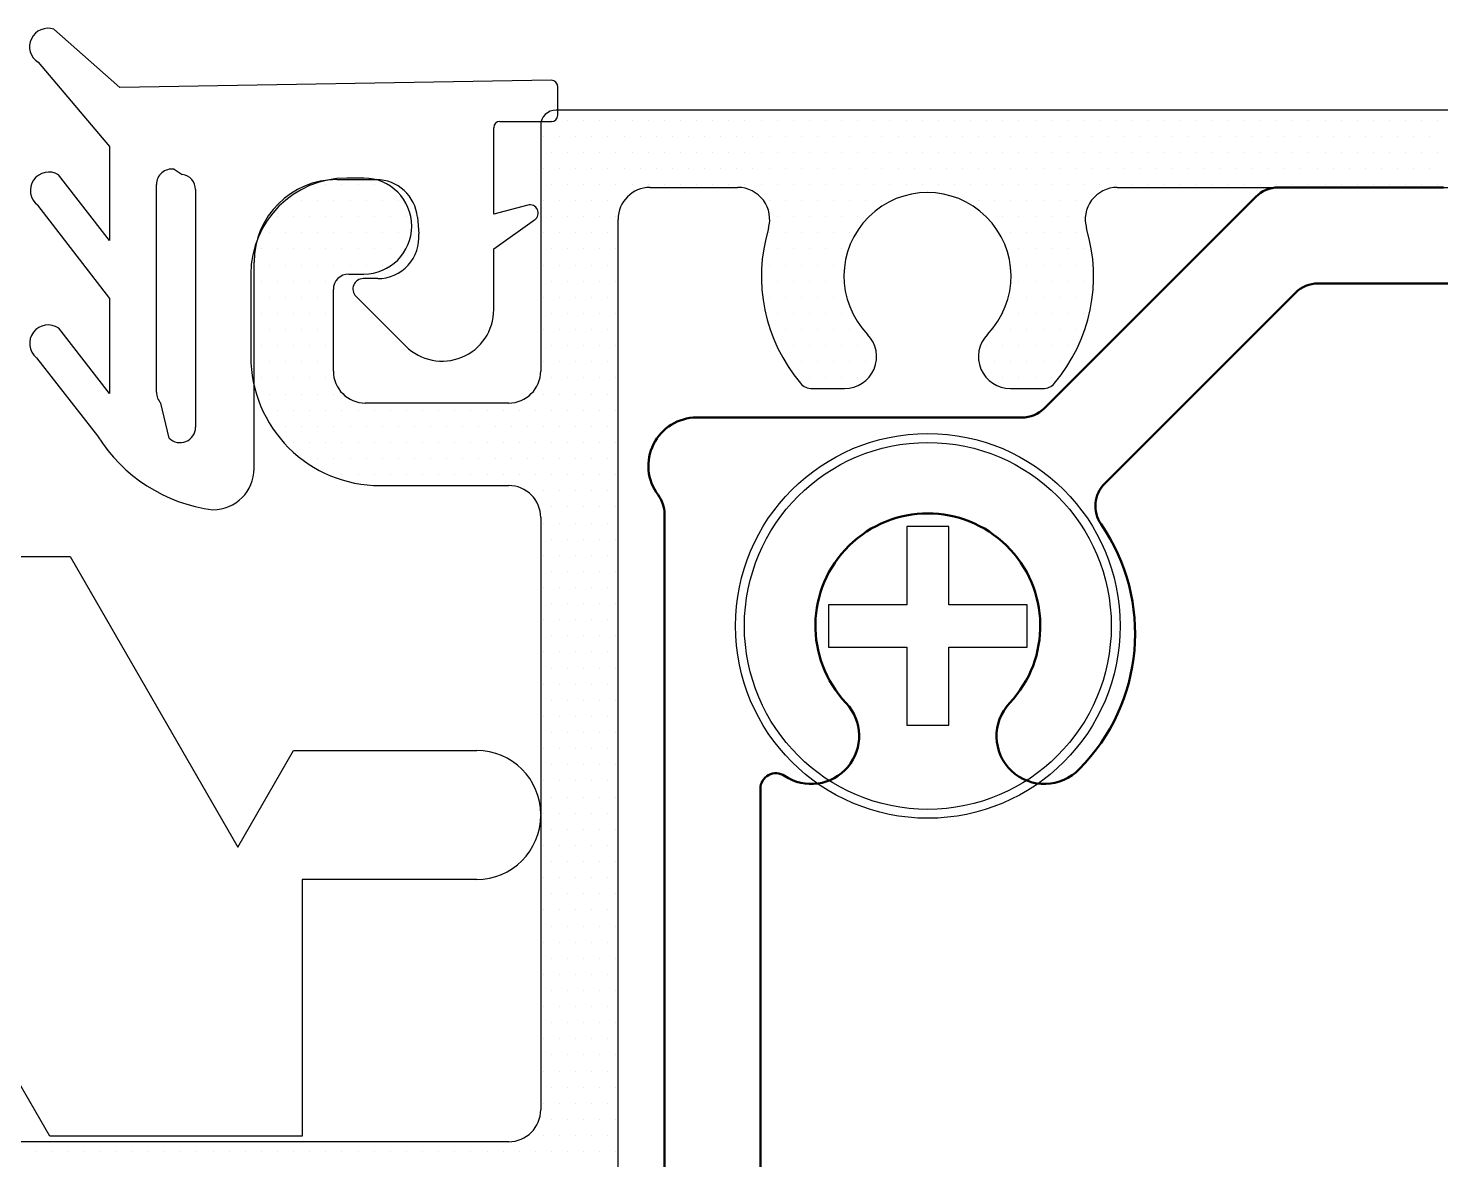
# Model space of a CAD drawing. Header units: inches. Extents: x 3.8 to 36.3, y 0.9 to 43.6.
# Drawn here: x 7.827 to 9.196, y 13.456 to 14.553 of the extents above; entities that cross this region are included whole.
import ezdxf

# ---------------------------------------------------------------- set-up
doc = ezdxf.new("R2010")
doc.units = ezdxf.units.IN
doc.header["$MEASUREMENT"] = 0
doc.layers.add('R-SWTS-DET1', color=1, linetype='Continuous')
doc.layers.add('R-SWTS-PAT1', color=5, linetype='Continuous')

msp = doc.modelspace()

# ---------------------------------------------------------------- linework, layer by layer
at = {"layer": 'R-SWTS-DET1'}
for p, q in [((7.91585, 14.49591), (7.85193, 14.55226)), ((7.83652, 14.52018), (7.90579, 14.43848)), ((8.33431, 14.50283), (7.91585, 14.49591)), ((7.91585, 14.49591), (7.91585, 14.49591)), ((8.34031, 14.46883), (8.34031, 14.49683)), ((8.28431, 14.46283), (8.33431, 14.46283)), ((8.27831, 14.37296), (8.27831, 14.45683)), ((7.90579, 14.43848), (7.90579, 14.34738)), ((7.90579, 14.34738), (7.85632, 14.41122)), ((8.12601, 14.40652), (8.16436, 14.40652)), ((7.83611, 14.38168), (7.90579, 14.29114)), ((8.31125, 14.38178), (8.27831, 14.37296)), ((8.20421, 14.37), (8.20561, 14.354)), ((8.27831, 14.33939), (8.31795, 14.36753)), ((8.27831, 14.28054), (8.27831, 14.33939)), ((8.04601, 14.12652), (8.04601, 14.32652)), ((8.16576, 14.31052), (8.15177, 14.31052)), ((7.90579, 14.29114), (7.90579, 14.19933)), ((8.1447, 14.29345), (8.19296, 14.24518)), ((7.90579, 14.19933), (7.85656, 14.26237)), ((7.83484, 14.23389), (7.8941, 14.15829)), ((8.67863, 14.07011), (8.67863, 14.00566)), ((8.71963, 14.07011), (8.67863, 14.07011)), ((8.71963, 14.00566), (8.71963, 14.07011)), ((7.24334, 14.04116), (7.86748, 14.04116)), ((7.86748, 14.04116), (8.03014, 13.75941)), ((8.67863, 14.00566), (8.67863, 13.99441)), ((8.71963, 13.99441), (8.71963, 14.00566)), ((8.60293, 13.99441), (8.60293, 13.95341)), ((8.66738, 13.99441), (8.60293, 13.99441)), ((8.67863, 13.99441), (8.66738, 13.99441)), ((8.73088, 13.99441), (8.71963, 13.99441)), ((8.79533, 13.99441), (8.73088, 13.99441)), ((8.79533, 13.95341), (8.79533, 13.99441)), ((8.60293, 13.95341), (8.66738, 13.95341)), ((8.66738, 13.95341), (8.67863, 13.95341)), ((8.67863, 13.95341), (8.67863, 13.94216)), ((8.67863, 13.94216), (8.67863, 13.87771)), ((8.71963, 13.94216), (8.71963, 13.95341)), ((8.71963, 13.95341), (8.73088, 13.95341)), ((8.71963, 13.87771), (8.71963, 13.94216)), ((8.73088, 13.95341), (8.79533, 13.95341)), ((8.67863, 13.87771), (8.71963, 13.87771)), ((8.03014, 13.75941), (8.08427, 13.85316)), ((8.08427, 13.85316), (8.26177, 13.85316)), ((8.32377, 13.79116), (8.32377, 13.79016)), ((8.26177, 13.72816), (8.09254, 13.72816)), ((8.09254, 13.72816), (8.09254, 13.47916)), ((7.84784, 13.47916), (7.77568, 13.60416)), ((8.09254, 13.47916), (7.84784, 13.47916))]:
    msp.add_line(p, q, dxfattribs=at)
at = {"layer": 'R-SWTS-DET1', "lineweight": 30}
for p, q in [((10.55127, 14.47395), (8.33877, 14.47395)), ((8.32377, 14.45895), (8.32377, 14.22095)), ((8.15227, 14.40795), (8.13577, 14.40795)), ((8.42979, 14.39891), (8.51483, 14.39891)), ((8.88274, 14.39891), (9.51483, 14.39891)), ((8.39879, 12.57995), (8.39879, 14.36791)), ((8.04276, 14.31495), (8.04276, 14.23495)), ((8.13776, 14.31495), (8.15227, 14.31495)), ((8.12276, 14.22095), (8.12276, 14.29995)), ((8.58707, 14.20391), (8.61841, 14.20391)), ((8.77916, 14.20391), (8.8105, 14.20391)), ((8.29277, 14.18995), (8.15376, 14.18995)), ((8.16776, 14.10995), (8.29277, 14.10995)), ((8.32377, 14.07895), (8.32377, 13.50492)), ((8.29277, 13.47392), (7.28358, 13.47392))]:
    msp.add_line(p, q, dxfattribs=at)
at = {"layer": 'R-SWTS-DET1', "lineweight": 25}
for p, q in [((7.96841, 14.41656), (7.97633, 14.4116)), ((7.95124, 14.20044), (7.95124, 14.40171)), ((7.98916, 14.39676), (7.98916, 14.16652)), ((7.96356, 14.15591), (7.95563, 14.18983))]:
    msp.add_line(p, q, dxfattribs=at)
at = {"layer": 'R-SWTS-DET1', "lineweight": 50}
for p, q in [((9.03892, 14.39891), (9.19913, 14.39891)), ((8.81215, 14.18499), (9.017, 14.38983)), ((9.05552, 14.29683), (8.87067, 14.11199)), ((9.32083, 14.30591), (9.07744, 14.30591)), ((8.47507, 14.17591), (8.79023, 14.17591)), ((8.44382, 12.97853), (8.44382, 14.08224)), ((8.53682, 13.81608), (8.53682, 12.93071))]:
    msp.add_line(p, q, dxfattribs=at)
at = {"layer": 'R-SWTS-DET1'}
for radius in [0.1865, 0.17782]:
    msp.add_circle((8.69913, 13.97391), radius, dxfattribs=at)
for centre, radius, start, end in [((7.84616, 14.53529), 0.01792, 71.20882, 237.457), ((8.33431, 14.49683), 0.006, 0, 90), ((8.28431, 14.45683), 0.006, 90, 180), ((8.33431, 14.46883), 0.006, 270, 360), ((7.847, 14.39592), 0.01792, 58.65669, 232.60228), ((8.12601, 14.32652), 0.08, 90, 180), ((8.16436, 14.36652), 0.04, 5, 90), ((8.31332, 14.37405), 0.008, 305.37388, 105), ((8.16576, 14.35052), 0.04, 270, 5), ((8.15177, 14.30052), 0.01, 90, 225), ((8.22831, 14.28054), 0.05, 225, 360), ((7.8463, 14.24767), 0.01792, 55.08802, 230.26285), ((8.02531, 14.23976), 0.15445, 211.83545, 262.82307), ((8.00601, 14.12652), 0.04, 270, 0), ((8.26177, 13.79116), 0.062, 0, 90), ((8.26177, 13.79016), 0.062, 270, 0)]:
    msp.add_arc(centre, radius, start, end, dxfattribs=at)
at = {"layer": 'R-SWTS-DET1', "lineweight": 30}
for centre, radius, start, end in [((8.33877, 14.45895), 0.015, 90, 180), ((8.13577, 14.31495), 0.093, 90, 179.99994), ((8.15227, 14.36145), 0.0465, 270, 90), ((8.42979, 14.36791), 0.031, 90, 180), ((8.51483, 14.36791), 0.031, 343.35396, 90), ((8.69879, 14.31291), 0.081, 315.85883, 224.14117), ((8.88274, 14.36791), 0.031, 90, 196.64604), ((8.69879, 14.31291), 0.161, 163.35396, 220.07843), ((8.69879, 14.31291), 0.161, 319.92157, 16.64604), ((8.13776, 14.29995), 0.015, 90.00194, 180), ((8.61841, 14.23491), 0.031, 270, 44.14117), ((8.77916, 14.23491), 0.031, 135.85883, 270), ((8.16776, 14.23495), 0.125, 180, 270.00001), ((8.15376, 14.22095), 0.031, 180, 270), ((8.29277, 14.22095), 0.031, 270, 0), ((8.58707, 14.21891), 0.015, 220.07843, 270), ((8.8105, 14.21891), 0.015, 270, 319.92157), ((8.29277, 14.07895), 0.031, 0, 90), ((8.29277, 13.50492), 0.031, 270, 0)]:
    msp.add_arc(centre, radius, start, end, dxfattribs=at)
at = {"layer": 'R-SWTS-DET1', "lineweight": 25}
for centre, start, end in [((7.96624, 14.40171), 81.68357, 180), ((7.97416, 14.39676), 360, 81.68357), ((7.96624, 14.20044), 180, 225), ((7.97416, 14.16652), 225, 360)]:
    msp.add_arc(centre, 0.015, start, end, dxfattribs=at)
at = {"layer": 'R-SWTS-DET1', "lineweight": 50}
for centre, radius, start, end in [((9.03892, 14.36791), 0.031, 90, 135), ((9.07744, 14.27491), 0.031, 90, 135), ((8.47507, 14.12903), 0.04688, 90, 216.93117), ((8.79023, 14.20691), 0.031, 270, 315), ((8.89259, 14.09007), 0.031, 135, 214.6029), ((8.41282, 14.08224), 0.031, 360, 36.93117), ((8.69913, 13.97391), 0.109, 316.649, 223.351), ((8.71356, 13.96655), 0.18651, 315.25034, 34.6029), ((8.58606, 13.86716), 0.0465, 236.17045, 43.351), ((8.81221, 13.86716), 0.0465, 136.649, 316.649), ((8.55182, 13.81608), 0.015, 56.17045, 180)]:
    msp.add_arc(centre, radius, start, end, dxfattribs=at)
at = {"layer": 'R-SWTS-PAT1'}
for p, q in [((8.33427, 14.46425), (8.33427, 14.46425)), ((8.3499, 14.46425), (8.3499, 14.46425)), ((8.36552, 14.46425), (8.36552, 14.46425)), ((8.38115, 14.46425), (8.38115, 14.46425)), ((8.39677, 14.46425), (8.39677, 14.46425)), ((8.4124, 14.46425), (8.4124, 14.46425)), ((8.42802, 14.46425), (8.42802, 14.46425)), ((8.44365, 14.46425), (8.44365, 14.46425)), ((8.45927, 14.46425), (8.45927, 14.46425)), ((8.4749, 14.46425), (8.4749, 14.46425)), ((8.49052, 14.46425), (8.49052, 14.46425)), ((8.50615, 14.46425), (8.50615, 14.46425)), ((8.52177, 14.46425), (8.52177, 14.46425)), ((8.5374, 14.46425), (8.5374, 14.46425)), ((8.55302, 14.46425), (8.55302, 14.46425)), ((8.56865, 14.46425), (8.56865, 14.46425)), ((8.58427, 14.46425), (8.58427, 14.46425)), ((8.5999, 14.46425), (8.5999, 14.46425)), ((8.61552, 14.46425), (8.61552, 14.46425)), ((8.63115, 14.46425), (8.63115, 14.46425)), ((8.64677, 14.46425), (8.64677, 14.46425)), ((8.6624, 14.46425), (8.6624, 14.46425)), ((8.67802, 14.46425), (8.67802, 14.46425)), ((8.69365, 14.46425), (8.69365, 14.46425)), ((8.70927, 14.46425), (8.70927, 14.46425)), ((8.7249, 14.46425), (8.7249, 14.46425)), ((8.74052, 14.46425), (8.74052, 14.46425)), ((8.75615, 14.46425), (8.75615, 14.46425)), ((8.77177, 14.46425), (8.77177, 14.46425)), ((8.7874, 14.46425), (8.7874, 14.46425)), ((8.80302, 14.46425), (8.80302, 14.46425)), ((8.81865, 14.46425), (8.81865, 14.46425)), ((8.83427, 14.46425), (8.83427, 14.46425)), ((8.8499, 14.46425), (8.8499, 14.46425)), ((8.86552, 14.46425), (8.86552, 14.46425)), ((8.88115, 14.46425), (8.88115, 14.46425)), ((8.89677, 14.46425), (8.89677, 14.46425)), ((8.9124, 14.46425), (8.9124, 14.46425)), ((8.92802, 14.46425), (8.92802, 14.46425)), ((8.94365, 14.46425), (8.94365, 14.46425)), ((8.95927, 14.46425), (8.95927, 14.46425)), ((8.9749, 14.46425), (8.9749, 14.46425)), ((8.99052, 14.46425), (8.99052, 14.46425)), ((9.00615, 14.46425), (9.00615, 14.46425)), ((9.02177, 14.46425), (9.02177, 14.46425)), ((9.0374, 14.46425), (9.0374, 14.46425)), ((9.05302, 14.46425), (9.05302, 14.46425)), ((9.06865, 14.46425), (9.06865, 14.46425)), ((9.08427, 14.46425), (9.08427, 14.46425)), ((9.0999, 14.46425), (9.0999, 14.46425)), ((9.11552, 14.46425), (9.11552, 14.46425)), ((9.13115, 14.46425), (9.13115, 14.46425)), ((9.14677, 14.46425), (9.14677, 14.46425)), ((9.1624, 14.46425), (9.1624, 14.46425)), ((9.17802, 14.46425), (9.17802, 14.46425)), ((9.19365, 14.46425), (9.19365, 14.46425)), ((8.32646, 14.44862), (8.32646, 14.44862)), ((8.34209, 14.44862), (8.34209, 14.44862)), ((8.35771, 14.44862), (8.35771, 14.44862)), ((8.37334, 14.44862), (8.37334, 14.44862)), ((8.38896, 14.44862), (8.38896, 14.44862)), ((8.40459, 14.44862), (8.40459, 14.44862)), ((8.42021, 14.44862), (8.42021, 14.44862)), ((8.43584, 14.44862), (8.43584, 14.44862)), ((8.45146, 14.44862), (8.45146, 14.44862)), ((8.46709, 14.44862), (8.46709, 14.44862)), ((8.48271, 14.44862), (8.48271, 14.44862)), ((8.49834, 14.44862), (8.49834, 14.44862)), ((8.51396, 14.44862), (8.51396, 14.44862)), ((8.52959, 14.44862), (8.52959, 14.44862)), ((8.54521, 14.44862), (8.54521, 14.44862)), ((8.56084, 14.44862), (8.56084, 14.44862)), ((8.57646, 14.44862), (8.57646, 14.44862)), ((8.59209, 14.44862), (8.59209, 14.44862)), ((8.60771, 14.44862), (8.60771, 14.44862)), ((8.62334, 14.44862), (8.62334, 14.44862)), ((8.63896, 14.44862), (8.63896, 14.44862)), ((8.65459, 14.44862), (8.65459, 14.44862)), ((8.67021, 14.44862), (8.67021, 14.44862)), ((8.68584, 14.44862), (8.68584, 14.44862)), ((8.70146, 14.44862), (8.70146, 14.44862)), ((8.71709, 14.44862), (8.71709, 14.44862)), ((8.73271, 14.44862), (8.73271, 14.44862)), ((8.74834, 14.44862), (8.74834, 14.44862)), ((8.76396, 14.44862), (8.76396, 14.44862)), ((8.77959, 14.44862), (8.77959, 14.44862)), ((8.79521, 14.44862), (8.79521, 14.44862)), ((8.81084, 14.44862), (8.81084, 14.44862)), ((8.82646, 14.44862), (8.82646, 14.44862)), ((8.84209, 14.44862), (8.84209, 14.44862)), ((8.85771, 14.44862), (8.85771, 14.44862)), ((8.87334, 14.44862), (8.87334, 14.44862)), ((8.88896, 14.44862), (8.88896, 14.44862)), ((8.90459, 14.44862), (8.90459, 14.44862)), ((8.92021, 14.44862), (8.92021, 14.44862)), ((8.93584, 14.44862), (8.93584, 14.44862)), ((8.95146, 14.44862), (8.95146, 14.44862)), ((8.96709, 14.44862), (8.96709, 14.44862)), ((8.98271, 14.44862), (8.98271, 14.44862)), ((8.99834, 14.44862), (8.99834, 14.44862)), ((9.01396, 14.44862), (9.01396, 14.44862)), ((9.02959, 14.44862), (9.02959, 14.44862)), ((9.04521, 14.44862), (9.04521, 14.44862)), ((9.06084, 14.44862), (9.06084, 14.44862)), ((9.07646, 14.44862), (9.07646, 14.44862)), ((9.09209, 14.44862), (9.09209, 14.44862)), ((9.10771, 14.44862), (9.10771, 14.44862)), ((9.12334, 14.44862), (9.12334, 14.44862)), ((9.13896, 14.44862), (9.13896, 14.44862)), ((9.15459, 14.44862), (9.15459, 14.44862)), ((9.17021, 14.44862), (9.17021, 14.44862)), ((9.18584, 14.44862), (9.18584, 14.44862)), ((8.33427, 14.433), (8.33427, 14.433)), ((8.3499, 14.433), (8.3499, 14.433)), ((8.36552, 14.433), (8.36552, 14.433)), ((8.38115, 14.433), (8.38115, 14.433)), ((8.39677, 14.433), (8.39677, 14.433)), ((8.4124, 14.433), (8.4124, 14.433)), ((8.42802, 14.433), (8.42802, 14.433)), ((8.44365, 14.433), (8.44365, 14.433)), ((8.45927, 14.433), (8.45927, 14.433)), ((8.4749, 14.433), (8.4749, 14.433)), ((8.49052, 14.433), (8.49052, 14.433)), ((8.50615, 14.433), (8.50615, 14.433)), ((8.52177, 14.433), (8.52177, 14.433)), ((8.5374, 14.433), (8.5374, 14.433)), ((8.55302, 14.433), (8.55302, 14.433)), ((8.56865, 14.433), (8.56865, 14.433)), ((8.58427, 14.433), (8.58427, 14.433)), ((8.5999, 14.433), (8.5999, 14.433)), ((8.61552, 14.433), (8.61552, 14.433)), ((8.63115, 14.433), (8.63115, 14.433)), ((8.64677, 14.433), (8.64677, 14.433)), ((8.6624, 14.433), (8.6624, 14.433)), ((8.67802, 14.433), (8.67802, 14.433)), ((8.69365, 14.433), (8.69365, 14.433)), ((8.70927, 14.433), (8.70927, 14.433)), ((8.7249, 14.433), (8.7249, 14.433)), ((8.74052, 14.433), (8.74052, 14.433)), ((8.75615, 14.433), (8.75615, 14.433)), ((8.77177, 14.433), (8.77177, 14.433)), ((8.7874, 14.433), (8.7874, 14.433)), ((8.80302, 14.433), (8.80302, 14.433)), ((8.81865, 14.433), (8.81865, 14.433)), ((8.83427, 14.433), (8.83427, 14.433)), ((8.8499, 14.433), (8.8499, 14.433)), ((8.86552, 14.433), (8.86552, 14.433)), ((8.88115, 14.433), (8.88115, 14.433)), ((8.89677, 14.433), (8.89677, 14.433)), ((8.9124, 14.433), (8.9124, 14.433)), ((8.92802, 14.433), (8.92802, 14.433)), ((8.94365, 14.433), (8.94365, 14.433)), ((8.95927, 14.433), (8.95927, 14.433)), ((8.9749, 14.433), (8.9749, 14.433)), ((8.99052, 14.433), (8.99052, 14.433)), ((9.00615, 14.433), (9.00615, 14.433)), ((9.02177, 14.433), (9.02177, 14.433)), ((9.0374, 14.433), (9.0374, 14.433)), ((9.05302, 14.433), (9.05302, 14.433)), ((9.06865, 14.433), (9.06865, 14.433)), ((9.08427, 14.433), (9.08427, 14.433)), ((9.0999, 14.433), (9.0999, 14.433)), ((9.11552, 14.433), (9.11552, 14.433)), ((9.13115, 14.433), (9.13115, 14.433)), ((9.14677, 14.433), (9.14677, 14.433)), ((9.1624, 14.433), (9.1624, 14.433)), ((9.17802, 14.433), (9.17802, 14.433)), ((9.19365, 14.433), (9.19365, 14.433)), ((8.32646, 14.41737), (8.32646, 14.41737)), ((8.34209, 14.41737), (8.34209, 14.41737)), ((8.35771, 14.41737), (8.35771, 14.41737)), ((8.37334, 14.41737), (8.37334, 14.41737)), ((8.38896, 14.41737), (8.38896, 14.41737)), ((8.40459, 14.41737), (8.40459, 14.41737)), ((8.42021, 14.41737), (8.42021, 14.41737)), ((8.43584, 14.41737), (8.43584, 14.41737)), ((8.45146, 14.41737), (8.45146, 14.41737)), ((8.46709, 14.41737), (8.46709, 14.41737)), ((8.48271, 14.41737), (8.48271, 14.41737)), ((8.49834, 14.41737), (8.49834, 14.41737)), ((8.51396, 14.41737), (8.51396, 14.41737)), ((8.52959, 14.41737), (8.52959, 14.41737)), ((8.54521, 14.41737), (8.54521, 14.41737)), ((8.56084, 14.41737), (8.56084, 14.41737)), ((8.57646, 14.41737), (8.57646, 14.41737)), ((8.59209, 14.41737), (8.59209, 14.41737)), ((8.60771, 14.41737), (8.60771, 14.41737)), ((8.62334, 14.41737), (8.62334, 14.41737)), ((8.63896, 14.41737), (8.63896, 14.41737)), ((8.65459, 14.41737), (8.65459, 14.41737)), ((8.67021, 14.41737), (8.67021, 14.41737)), ((8.68584, 14.41737), (8.68584, 14.41737)), ((8.70146, 14.41737), (8.70146, 14.41737)), ((8.71709, 14.41737), (8.71709, 14.41737)), ((8.73271, 14.41737), (8.73271, 14.41737)), ((8.74834, 14.41737), (8.74834, 14.41737)), ((8.76396, 14.41737), (8.76396, 14.41737)), ((8.77959, 14.41737), (8.77959, 14.41737)), ((8.79521, 14.41737), (8.79521, 14.41737)), ((8.81084, 14.41737), (8.81084, 14.41737)), ((8.82646, 14.41737), (8.82646, 14.41737)), ((8.84209, 14.41737), (8.84209, 14.41737)), ((8.85771, 14.41737), (8.85771, 14.41737)), ((8.87334, 14.41737), (8.87334, 14.41737)), ((8.88896, 14.41737), (8.88896, 14.41737)), ((8.90459, 14.41737), (8.90459, 14.41737)), ((8.92021, 14.41737), (8.92021, 14.41737)), ((8.93584, 14.41737), (8.93584, 14.41737)), ((8.95146, 14.41737), (8.95146, 14.41737)), ((8.96709, 14.41737), (8.96709, 14.41737)), ((8.98271, 14.41737), (8.98271, 14.41737)), ((8.99834, 14.41737), (8.99834, 14.41737)), ((9.01396, 14.41737), (9.01396, 14.41737)), ((9.02959, 14.41737), (9.02959, 14.41737)), ((9.04521, 14.41737), (9.04521, 14.41737)), ((9.06084, 14.41737), (9.06084, 14.41737)), ((9.07646, 14.41737), (9.07646, 14.41737)), ((9.09209, 14.41737), (9.09209, 14.41737)), ((9.10771, 14.41737), (9.10771, 14.41737)), ((9.12334, 14.41737), (9.12334, 14.41737)), ((9.13896, 14.41737), (9.13896, 14.41737)), ((9.15459, 14.41737), (9.15459, 14.41737)), ((9.17021, 14.41737), (9.17021, 14.41737)), ((9.18584, 14.41737), (9.18584, 14.41737)), ((8.11552, 14.40175), (8.11552, 14.40175)), ((8.13115, 14.40175), (8.13115, 14.40175)), ((8.14677, 14.40175), (8.14677, 14.40175)), ((8.1624, 14.40175), (8.1624, 14.40175)), ((8.33427, 14.40175), (8.33427, 14.40175)), ((8.3499, 14.40175), (8.3499, 14.40175)), ((8.36552, 14.40175), (8.36552, 14.40175)), ((8.38115, 14.40175), (8.38115, 14.40175)), ((8.39677, 14.40175), (8.39677, 14.40175)), ((8.4124, 14.40175), (8.4124, 14.40175)), ((8.42802, 14.40175), (8.42802, 14.40175)), ((8.44365, 14.40175), (8.44365, 14.40175)), ((8.45927, 14.40175), (8.45927, 14.40175)), ((8.4749, 14.40175), (8.4749, 14.40175)), ((8.49052, 14.40175), (8.49052, 14.40175)), ((8.50615, 14.40175), (8.50615, 14.40175)), ((8.52177, 14.40175), (8.52177, 14.40175)), ((8.5374, 14.40175), (8.5374, 14.40175)), ((8.55302, 14.40175), (8.55302, 14.40175)), ((8.56865, 14.40175), (8.56865, 14.40175)), ((8.58427, 14.40175), (8.58427, 14.40175)), ((8.5999, 14.40175), (8.5999, 14.40175)), ((8.61552, 14.40175), (8.61552, 14.40175)), ((8.63115, 14.40175), (8.63115, 14.40175)), ((8.64677, 14.40175), (8.64677, 14.40175)), ((8.6624, 14.40175), (8.6624, 14.40175)), ((8.67802, 14.40175), (8.67802, 14.40175)), ((8.69365, 14.40175), (8.69365, 14.40175)), ((8.70927, 14.40175), (8.70927, 14.40175)), ((8.7249, 14.40175), (8.7249, 14.40175)), ((8.74052, 14.40175), (8.74052, 14.40175)), ((8.75615, 14.40175), (8.75615, 14.40175)), ((8.77177, 14.40175), (8.77177, 14.40175)), ((8.7874, 14.40175), (8.7874, 14.40175)), ((8.80302, 14.40175), (8.80302, 14.40175)), ((8.81865, 14.40175), (8.81865, 14.40175)), ((8.83427, 14.40175), (8.83427, 14.40175)), ((8.8499, 14.40175), (8.8499, 14.40175)), ((8.86552, 14.40175), (8.86552, 14.40175)), ((8.88115, 14.40175), (8.88115, 14.40175)), ((8.89677, 14.40175), (8.89677, 14.40175)), ((8.9124, 14.40175), (8.9124, 14.40175)), ((8.92802, 14.40175), (8.92802, 14.40175)), ((8.94365, 14.40175), (8.94365, 14.40175)), ((8.95927, 14.40175), (8.95927, 14.40175)), ((8.9749, 14.40175), (8.9749, 14.40175)), ((8.99052, 14.40175), (8.99052, 14.40175)), ((9.00615, 14.40175), (9.00615, 14.40175)), ((9.02177, 14.40175), (9.02177, 14.40175)), ((9.0374, 14.40175), (9.0374, 14.40175)), ((9.05302, 14.40175), (9.05302, 14.40175)), ((9.06865, 14.40175), (9.06865, 14.40175)), ((9.08427, 14.40175), (9.08427, 14.40175)), ((9.0999, 14.40175), (9.0999, 14.40175)), ((9.11552, 14.40175), (9.11552, 14.40175)), ((9.13115, 14.40175), (9.13115, 14.40175)), ((9.14677, 14.40175), (9.14677, 14.40175)), ((9.1624, 14.40175), (9.1624, 14.40175)), ((9.17802, 14.40175), (9.17802, 14.40175)), ((9.19365, 14.40175), (9.19365, 14.40175)), ((8.07646, 14.38612), (8.07646, 14.38612)), ((8.09209, 14.38612), (8.09209, 14.38612)), ((8.10771, 14.38612), (8.10771, 14.38612)), ((8.12334, 14.38612), (8.12334, 14.38612)), ((8.13896, 14.38612), (8.13896, 14.38612)), ((8.15459, 14.38612), (8.15459, 14.38612)), ((8.17021, 14.38612), (8.17021, 14.38612)), ((8.18584, 14.38612), (8.18584, 14.38612)), ((8.32646, 14.38612), (8.32646, 14.38612)), ((8.34209, 14.38612), (8.34209, 14.38612)), ((8.35771, 14.38612), (8.35771, 14.38612)), ((8.37334, 14.38612), (8.37334, 14.38612)), ((8.38896, 14.38612), (8.38896, 14.38612)), ((8.40459, 14.38612), (8.40459, 14.38612)), ((8.54521, 14.38612), (8.54521, 14.38612)), ((8.56084, 14.38612), (8.56084, 14.38612)), ((8.57646, 14.38612), (8.57646, 14.38612)), ((8.59209, 14.38612), (8.59209, 14.38612)), ((8.60771, 14.38612), (8.60771, 14.38612)), ((8.62334, 14.38612), (8.62334, 14.38612)), ((8.63896, 14.38612), (8.63896, 14.38612)), ((8.65459, 14.38612), (8.65459, 14.38612)), ((8.74834, 14.38612), (8.74834, 14.38612)), ((8.76396, 14.38612), (8.76396, 14.38612)), ((8.77959, 14.38612), (8.77959, 14.38612)), ((8.79521, 14.38612), (8.79521, 14.38612)), ((8.81084, 14.38612), (8.81084, 14.38612)), ((8.82646, 14.38612), (8.82646, 14.38612)), ((8.84209, 14.38612), (8.84209, 14.38612)), ((8.06865, 14.3705), (8.06865, 14.3705)), ((8.08427, 14.3705), (8.08427, 14.3705)), ((8.0999, 14.3705), (8.0999, 14.3705)), ((8.11552, 14.3705), (8.11552, 14.3705)), ((8.13115, 14.3705), (8.13115, 14.3705)), ((8.14677, 14.3705), (8.14677, 14.3705)), ((8.1624, 14.3705), (8.1624, 14.3705)), ((8.17802, 14.3705), (8.17802, 14.3705)), ((8.19365, 14.3705), (8.19365, 14.3705)), ((8.33427, 14.3705), (8.33427, 14.3705)), ((8.3499, 14.3705), (8.3499, 14.3705)), ((8.36552, 14.3705), (8.36552, 14.3705)), ((8.38115, 14.3705), (8.38115, 14.3705)), ((8.39677, 14.3705), (8.39677, 14.3705)), ((8.55302, 14.3705), (8.55302, 14.3705)), ((8.56865, 14.3705), (8.56865, 14.3705)), ((8.58427, 14.3705), (8.58427, 14.3705)), ((8.5999, 14.3705), (8.5999, 14.3705)), ((8.61552, 14.3705), (8.61552, 14.3705)), ((8.63115, 14.3705), (8.63115, 14.3705)), ((8.75615, 14.3705), (8.75615, 14.3705)), ((8.77177, 14.3705), (8.77177, 14.3705)), ((8.7874, 14.3705), (8.7874, 14.3705)), ((8.80302, 14.3705), (8.80302, 14.3705)), ((8.81865, 14.3705), (8.81865, 14.3705)), ((8.83427, 14.3705), (8.83427, 14.3705)), ((8.8499, 14.3705), (8.8499, 14.3705)), ((8.06084, 14.35487), (8.06084, 14.35487)), ((8.07646, 14.35487), (8.07646, 14.35487)), ((8.09209, 14.35487), (8.09209, 14.35487)), ((8.10771, 14.35487), (8.10771, 14.35487)), ((8.12334, 14.35487), (8.12334, 14.35487)), ((8.13896, 14.35487), (8.13896, 14.35487)), ((8.15459, 14.35487), (8.15459, 14.35487)), ((8.17021, 14.35487), (8.17021, 14.35487)), ((8.18584, 14.35487), (8.18584, 14.35487)), ((8.32646, 14.35487), (8.32646, 14.35487)), ((8.34209, 14.35487), (8.34209, 14.35487)), ((8.35771, 14.35487), (8.35771, 14.35487)), ((8.37334, 14.35487), (8.37334, 14.35487)), ((8.38896, 14.35487), (8.38896, 14.35487)), ((8.54521, 14.35487), (8.54521, 14.35487)), ((8.56084, 14.35487), (8.56084, 14.35487)), ((8.57646, 14.35487), (8.57646, 14.35487)), ((8.59209, 14.35487), (8.59209, 14.35487)), ((8.60771, 14.35487), (8.60771, 14.35487)), ((8.62334, 14.35487), (8.62334, 14.35487)), ((8.77959, 14.35487), (8.77959, 14.35487)), ((8.79521, 14.35487), (8.79521, 14.35487)), ((8.81084, 14.35487), (8.81084, 14.35487)), ((8.82646, 14.35487), (8.82646, 14.35487)), ((8.84209, 14.35487), (8.84209, 14.35487)), ((8.05302, 14.33925), (8.05302, 14.33925)), ((8.06865, 14.33925), (8.06865, 14.33925)), ((8.08427, 14.33925), (8.08427, 14.33925)), ((8.0999, 14.33925), (8.0999, 14.33925)), ((8.11552, 14.33925), (8.11552, 14.33925)), ((8.13115, 14.33925), (8.13115, 14.33925)), ((8.14677, 14.33925), (8.14677, 14.33925)), ((8.1624, 14.33925), (8.1624, 14.33925)), ((8.17802, 14.33925), (8.17802, 14.33925)), ((8.33427, 14.33925), (8.33427, 14.33925)), ((8.3499, 14.33925), (8.3499, 14.33925)), ((8.36552, 14.33925), (8.36552, 14.33925)), ((8.38115, 14.33925), (8.38115, 14.33925)), ((8.39677, 14.33925), (8.39677, 14.33925)), ((8.55302, 14.33925), (8.55302, 14.33925)), ((8.56865, 14.33925), (8.56865, 14.33925)), ((8.58427, 14.33925), (8.58427, 14.33925)), ((8.5999, 14.33925), (8.5999, 14.33925)), ((8.61552, 14.33925), (8.61552, 14.33925)), ((8.7874, 14.33925), (8.7874, 14.33925)), ((8.80302, 14.33925), (8.80302, 14.33925)), ((8.81865, 14.33925), (8.81865, 14.33925)), ((8.83427, 14.33925), (8.83427, 14.33925)), ((8.8499, 14.33925), (8.8499, 14.33925)), ((8.04521, 14.32362), (8.04521, 14.32362)), ((8.06084, 14.32362), (8.06084, 14.32362)), ((8.07646, 14.32362), (8.07646, 14.32362)), ((8.09209, 14.32362), (8.09209, 14.32362)), ((8.10771, 14.32362), (8.10771, 14.32362)), ((8.12334, 14.32362), (8.12334, 14.32362)), ((8.13896, 14.32362), (8.13896, 14.32362)), ((8.15459, 14.32362), (8.15459, 14.32362)), ((8.17021, 14.32362), (8.17021, 14.32362)), ((8.32646, 14.32362), (8.32646, 14.32362)), ((8.34209, 14.32362), (8.34209, 14.32362)), ((8.35771, 14.32362), (8.35771, 14.32362)), ((8.37334, 14.32362), (8.37334, 14.32362)), ((8.38896, 14.32362), (8.38896, 14.32362)), ((8.54521, 14.32362), (8.54521, 14.32362)), ((8.56084, 14.32362), (8.56084, 14.32362)), ((8.57646, 14.32362), (8.57646, 14.32362)), ((8.59209, 14.32362), (8.59209, 14.32362)), ((8.60771, 14.32362), (8.60771, 14.32362)), ((8.77959, 14.32362), (8.77959, 14.32362)), ((8.79521, 14.32362), (8.79521, 14.32362)), ((8.81084, 14.32362), (8.81084, 14.32362)), ((8.82646, 14.32362), (8.82646, 14.32362)), ((8.84209, 14.32362), (8.84209, 14.32362)), ((8.85771, 14.32362), (8.85771, 14.32362)), ((8.05302, 14.308), (8.05302, 14.308)), ((8.06865, 14.308), (8.06865, 14.308)), ((8.08427, 14.308), (8.08427, 14.308)), ((8.0999, 14.308), (8.0999, 14.308)), ((8.11552, 14.308), (8.11552, 14.308)), ((8.33427, 14.308), (8.33427, 14.308)), ((8.3499, 14.308), (8.3499, 14.308)), ((8.36552, 14.308), (8.36552, 14.308)), ((8.38115, 14.308), (8.38115, 14.308)), ((8.39677, 14.308), (8.39677, 14.308)), ((8.55302, 14.308), (8.55302, 14.308)), ((8.56865, 14.308), (8.56865, 14.308)), ((8.58427, 14.308), (8.58427, 14.308)), ((8.5999, 14.308), (8.5999, 14.308)), ((8.61552, 14.308), (8.61552, 14.308)), ((8.7874, 14.308), (8.7874, 14.308)), ((8.80302, 14.308), (8.80302, 14.308)), ((8.81865, 14.308), (8.81865, 14.308)), ((8.83427, 14.308), (8.83427, 14.308)), ((8.8499, 14.308), (8.8499, 14.308)), ((8.04521, 14.29237), (8.04521, 14.29237)), ((8.06084, 14.29237), (8.06084, 14.29237)), ((8.07646, 14.29237), (8.07646, 14.29237)), ((8.09209, 14.29237), (8.09209, 14.29237)), ((8.10771, 14.29237), (8.10771, 14.29237)), ((8.32646, 14.29237), (8.32646, 14.29237)), ((8.34209, 14.29237), (8.34209, 14.29237)), ((8.35771, 14.29237), (8.35771, 14.29237)), ((8.37334, 14.29237), (8.37334, 14.29237)), ((8.38896, 14.29237), (8.38896, 14.29237)), ((8.54521, 14.29237), (8.54521, 14.29237)), ((8.56084, 14.29237), (8.56084, 14.29237)), ((8.57646, 14.29237), (8.57646, 14.29237)), ((8.59209, 14.29237), (8.59209, 14.29237)), ((8.60771, 14.29237), (8.60771, 14.29237)), ((8.77959, 14.29237), (8.77959, 14.29237)), ((8.79521, 14.29237), (8.79521, 14.29237)), ((8.81084, 14.29237), (8.81084, 14.29237)), ((8.82646, 14.29237), (8.82646, 14.29237)), ((8.84209, 14.29237), (8.84209, 14.29237)), ((8.85771, 14.29237), (8.85771, 14.29237)), ((8.05302, 14.27675), (8.05302, 14.27675)), ((8.06865, 14.27675), (8.06865, 14.27675)), ((8.08427, 14.27675), (8.08427, 14.27675)), ((8.0999, 14.27675), (8.0999, 14.27675)), ((8.11552, 14.27675), (8.11552, 14.27675)), ((8.33427, 14.27675), (8.33427, 14.27675)), ((8.3499, 14.27675), (8.3499, 14.27675)), ((8.36552, 14.27675), (8.36552, 14.27675)), ((8.38115, 14.27675), (8.38115, 14.27675)), ((8.39677, 14.27675), (8.39677, 14.27675)), ((8.55302, 14.27675), (8.55302, 14.27675)), ((8.56865, 14.27675), (8.56865, 14.27675)), ((8.58427, 14.27675), (8.58427, 14.27675)), ((8.5999, 14.27675), (8.5999, 14.27675)), ((8.61552, 14.27675), (8.61552, 14.27675)), ((8.77177, 14.27675), (8.77177, 14.27675)), ((8.7874, 14.27675), (8.7874, 14.27675)), ((8.80302, 14.27675), (8.80302, 14.27675)), ((8.81865, 14.27675), (8.81865, 14.27675)), ((8.83427, 14.27675), (8.83427, 14.27675)), ((8.8499, 14.27675), (8.8499, 14.27675)), ((8.04521, 14.26112), (8.04521, 14.26112)), ((8.06084, 14.26112), (8.06084, 14.26112)), ((8.07646, 14.26112), (8.07646, 14.26112)), ((8.09209, 14.26112), (8.09209, 14.26112)), ((8.10771, 14.26112), (8.10771, 14.26112)), ((8.32646, 14.26112), (8.32646, 14.26112)), ((8.34209, 14.26112), (8.34209, 14.26112)), ((8.35771, 14.26112), (8.35771, 14.26112)), ((8.37334, 14.26112), (8.37334, 14.26112)), ((8.38896, 14.26112), (8.38896, 14.26112)), ((8.56084, 14.26112), (8.56084, 14.26112)), ((8.57646, 14.26112), (8.57646, 14.26112)), ((8.59209, 14.26112), (8.59209, 14.26112)), ((8.60771, 14.26112), (8.60771, 14.26112)), ((8.62334, 14.26112), (8.62334, 14.26112)), ((8.76396, 14.26112), (8.76396, 14.26112)), ((8.77959, 14.26112), (8.77959, 14.26112)), ((8.79521, 14.26112), (8.79521, 14.26112)), ((8.81084, 14.26112), (8.81084, 14.26112)), ((8.82646, 14.26112), (8.82646, 14.26112)), ((8.84209, 14.26112), (8.84209, 14.26112)), ((8.05302, 14.2455), (8.05302, 14.2455)), ((8.06865, 14.2455), (8.06865, 14.2455)), ((8.08427, 14.2455), (8.08427, 14.2455)), ((8.0999, 14.2455), (8.0999, 14.2455)), ((8.11552, 14.2455), (8.11552, 14.2455)), ((8.33427, 14.2455), (8.33427, 14.2455)), ((8.3499, 14.2455), (8.3499, 14.2455)), ((8.36552, 14.2455), (8.36552, 14.2455)), ((8.38115, 14.2455), (8.38115, 14.2455)), ((8.39677, 14.2455), (8.39677, 14.2455)), ((8.55302, 14.2455), (8.55302, 14.2455)), ((8.56865, 14.2455), (8.56865, 14.2455)), ((8.58427, 14.2455), (8.58427, 14.2455)), ((8.5999, 14.2455), (8.5999, 14.2455)), ((8.61552, 14.2455), (8.61552, 14.2455)), ((8.63115, 14.2455), (8.63115, 14.2455)), ((8.64677, 14.2455), (8.64677, 14.2455)), ((8.75615, 14.2455), (8.75615, 14.2455)), ((8.77177, 14.2455), (8.77177, 14.2455)), ((8.7874, 14.2455), (8.7874, 14.2455)), ((8.80302, 14.2455), (8.80302, 14.2455)), ((8.81865, 14.2455), (8.81865, 14.2455)), ((8.83427, 14.2455), (8.83427, 14.2455)), ((8.04521, 14.22987), (8.04521, 14.22987)), ((8.06084, 14.22987), (8.06084, 14.22987)), ((8.07646, 14.22987), (8.07646, 14.22987)), ((8.09209, 14.22987), (8.09209, 14.22987)), ((8.10771, 14.22987), (8.10771, 14.22987)), ((8.32646, 14.22987), (8.32646, 14.22987)), ((8.34209, 14.22987), (8.34209, 14.22987)), ((8.35771, 14.22987), (8.35771, 14.22987)), ((8.37334, 14.22987), (8.37334, 14.22987)), ((8.38896, 14.22987), (8.38896, 14.22987)), ((8.57646, 14.22987), (8.57646, 14.22987)), ((8.59209, 14.22987), (8.59209, 14.22987)), ((8.60771, 14.22987), (8.60771, 14.22987)), ((8.62334, 14.22987), (8.62334, 14.22987)), ((8.63896, 14.22987), (8.63896, 14.22987)), ((8.76396, 14.22987), (8.76396, 14.22987)), ((8.77959, 14.22987), (8.77959, 14.22987)), ((8.79521, 14.22987), (8.79521, 14.22987)), ((8.81084, 14.22987), (8.81084, 14.22987)), ((8.82646, 14.22987), (8.82646, 14.22987)), ((8.05302, 14.21425), (8.05302, 14.21425)), ((8.06865, 14.21425), (8.06865, 14.21425)), ((8.08427, 14.21425), (8.08427, 14.21425)), ((8.0999, 14.21425), (8.0999, 14.21425)), ((8.11552, 14.21425), (8.11552, 14.21425)), ((8.33427, 14.21425), (8.33427, 14.21425)), ((8.3499, 14.21425), (8.3499, 14.21425)), ((8.36552, 14.21425), (8.36552, 14.21425)), ((8.38115, 14.21425), (8.38115, 14.21425)), ((8.39677, 14.21425), (8.39677, 14.21425)), ((8.58427, 14.21425), (8.58427, 14.21425)), ((8.5999, 14.21425), (8.5999, 14.21425)), ((8.61552, 14.21425), (8.61552, 14.21425)), ((8.63115, 14.21425), (8.63115, 14.21425)), ((8.75615, 14.21425), (8.75615, 14.21425)), ((8.77177, 14.21425), (8.77177, 14.21425)), ((8.7874, 14.21425), (8.7874, 14.21425)), ((8.80302, 14.21425), (8.80302, 14.21425)), ((8.81865, 14.21425), (8.81865, 14.21425)), ((8.06084, 14.19862), (8.06084, 14.19862)), ((8.07646, 14.19862), (8.07646, 14.19862)), ((8.09209, 14.19862), (8.09209, 14.19862)), ((8.10771, 14.19862), (8.10771, 14.19862)), ((8.12334, 14.19862), (8.12334, 14.19862)), ((8.32646, 14.19862), (8.32646, 14.19862)), ((8.34209, 14.19862), (8.34209, 14.19862)), ((8.35771, 14.19862), (8.35771, 14.19862)), ((8.37334, 14.19862), (8.37334, 14.19862)), ((8.38896, 14.19862), (8.38896, 14.19862)), ((8.06865, 14.183), (8.06865, 14.183)), ((8.08427, 14.183), (8.08427, 14.183)), ((8.0999, 14.183), (8.0999, 14.183)), ((8.11552, 14.183), (8.11552, 14.183)), ((8.13115, 14.183), (8.13115, 14.183)), ((8.14677, 14.183), (8.14677, 14.183)), ((8.1624, 14.183), (8.1624, 14.183)), ((8.17802, 14.183), (8.17802, 14.183)), ((8.19365, 14.183), (8.19365, 14.183)), ((8.20927, 14.183), (8.20927, 14.183)), ((8.2249, 14.183), (8.2249, 14.183)), ((8.24052, 14.183), (8.24052, 14.183)), ((8.25615, 14.183), (8.25615, 14.183)), ((8.27177, 14.183), (8.27177, 14.183)), ((8.2874, 14.183), (8.2874, 14.183)), ((8.30302, 14.183), (8.30302, 14.183)), ((8.31865, 14.183), (8.31865, 14.183)), ((8.33427, 14.183), (8.33427, 14.183)), ((8.3499, 14.183), (8.3499, 14.183)), ((8.36552, 14.183), (8.36552, 14.183)), ((8.38115, 14.183), (8.38115, 14.183)), ((8.39677, 14.183), (8.39677, 14.183)), ((8.07646, 14.16737), (8.07646, 14.16737)), ((8.09209, 14.16737), (8.09209, 14.16737)), ((8.10771, 14.16737), (8.10771, 14.16737)), ((8.12334, 14.16737), (8.12334, 14.16737)), ((8.13896, 14.16737), (8.13896, 14.16737)), ((8.15459, 14.16737), (8.15459, 14.16737)), ((8.17021, 14.16737), (8.17021, 14.16737)), ((8.18584, 14.16737), (8.18584, 14.16737)), ((8.20146, 14.16737), (8.20146, 14.16737)), ((8.21709, 14.16737), (8.21709, 14.16737)), ((8.23271, 14.16737), (8.23271, 14.16737)), ((8.24834, 14.16737), (8.24834, 14.16737)), ((8.26396, 14.16737), (8.26396, 14.16737)), ((8.27959, 14.16737), (8.27959, 14.16737)), ((8.29521, 14.16737), (8.29521, 14.16737)), ((8.31084, 14.16737), (8.31084, 14.16737)), ((8.32646, 14.16737), (8.32646, 14.16737)), ((8.34209, 14.16737), (8.34209, 14.16737)), ((8.35771, 14.16737), (8.35771, 14.16737)), ((8.37334, 14.16737), (8.37334, 14.16737)), ((8.38896, 14.16737), (8.38896, 14.16737)), ((8.08427, 14.15175), (8.08427, 14.15175)), ((8.0999, 14.15175), (8.0999, 14.15175)), ((8.11552, 14.15175), (8.11552, 14.15175)), ((8.13115, 14.15175), (8.13115, 14.15175)), ((8.14677, 14.15175), (8.14677, 14.15175)), ((8.1624, 14.15175), (8.1624, 14.15175)), ((8.17802, 14.15175), (8.17802, 14.15175)), ((8.19365, 14.15175), (8.19365, 14.15175)), ((8.20927, 14.15175), (8.20927, 14.15175)), ((8.2249, 14.15175), (8.2249, 14.15175)), ((8.24052, 14.15175), (8.24052, 14.15175)), ((8.25615, 14.15175), (8.25615, 14.15175)), ((8.27177, 14.15175), (8.27177, 14.15175)), ((8.2874, 14.15175), (8.2874, 14.15175)), ((8.30302, 14.15175), (8.30302, 14.15175)), ((8.31865, 14.15175), (8.31865, 14.15175)), ((8.33427, 14.15175), (8.33427, 14.15175)), ((8.3499, 14.15175), (8.3499, 14.15175)), ((8.36552, 14.15175), (8.36552, 14.15175)), ((8.38115, 14.15175), (8.38115, 14.15175)), ((8.39677, 14.15175), (8.39677, 14.15175)), ((8.09209, 14.13612), (8.09209, 14.13612)), ((8.10771, 14.13612), (8.10771, 14.13612)), ((8.12334, 14.13612), (8.12334, 14.13612)), ((8.13896, 14.13612), (8.13896, 14.13612)), ((8.15459, 14.13612), (8.15459, 14.13612)), ((8.17021, 14.13612), (8.17021, 14.13612)), ((8.18584, 14.13612), (8.18584, 14.13612)), ((8.20146, 14.13612), (8.20146, 14.13612)), ((8.21709, 14.13612), (8.21709, 14.13612)), ((8.23271, 14.13612), (8.23271, 14.13612)), ((8.24834, 14.13612), (8.24834, 14.13612)), ((8.26396, 14.13612), (8.26396, 14.13612)), ((8.27959, 14.13612), (8.27959, 14.13612)), ((8.29521, 14.13612), (8.29521, 14.13612)), ((8.31084, 14.13612), (8.31084, 14.13612)), ((8.32646, 14.13612), (8.32646, 14.13612)), ((8.34209, 14.13612), (8.34209, 14.13612)), ((8.35771, 14.13612), (8.35771, 14.13612)), ((8.37334, 14.13612), (8.37334, 14.13612)), ((8.38896, 14.13612), (8.38896, 14.13612)), ((8.13115, 14.1205), (8.13115, 14.1205)), ((8.14677, 14.1205), (8.14677, 14.1205)), ((8.1624, 14.1205), (8.1624, 14.1205)), ((8.17802, 14.1205), (8.17802, 14.1205)), ((8.19365, 14.1205), (8.19365, 14.1205)), ((8.20927, 14.1205), (8.20927, 14.1205)), ((8.2249, 14.1205), (8.2249, 14.1205)), ((8.24052, 14.1205), (8.24052, 14.1205)), ((8.25615, 14.1205), (8.25615, 14.1205)), ((8.27177, 14.1205), (8.27177, 14.1205)), ((8.2874, 14.1205), (8.2874, 14.1205)), ((8.30302, 14.1205), (8.30302, 14.1205)), ((8.31865, 14.1205), (8.31865, 14.1205)), ((8.33427, 14.1205), (8.33427, 14.1205)), ((8.3499, 14.1205), (8.3499, 14.1205)), ((8.36552, 14.1205), (8.36552, 14.1205)), ((8.38115, 14.1205), (8.38115, 14.1205)), ((8.39677, 14.1205), (8.39677, 14.1205)), ((8.31084, 14.10487), (8.31084, 14.10487)), ((8.32646, 14.10487), (8.32646, 14.10487)), ((8.34209, 14.10487), (8.34209, 14.10487)), ((8.35771, 14.10487), (8.35771, 14.10487)), ((8.37334, 14.10487), (8.37334, 14.10487)), ((8.38896, 14.10487), (8.38896, 14.10487)), ((8.33427, 14.08925), (8.33427, 14.08925)), ((8.3499, 14.08925), (8.3499, 14.08925)), ((8.36552, 14.08925), (8.36552, 14.08925)), ((8.38115, 14.08925), (8.38115, 14.08925)), ((8.39677, 14.08925), (8.39677, 14.08925)), ((8.32646, 14.07362), (8.32646, 14.07362)), ((8.34209, 14.07362), (8.34209, 14.07362)), ((8.35771, 14.07362), (8.35771, 14.07362)), ((8.37334, 14.07362), (8.37334, 14.07362)), ((8.38896, 14.07362), (8.38896, 14.07362)), ((8.33427, 14.058), (8.33427, 14.058)), ((8.3499, 14.058), (8.3499, 14.058)), ((8.36552, 14.058), (8.36552, 14.058)), ((8.38115, 14.058), (8.38115, 14.058)), ((8.39677, 14.058), (8.39677, 14.058)), ((8.32646, 14.04237), (8.32646, 14.04237)), ((8.34209, 14.04237), (8.34209, 14.04237)), ((8.35771, 14.04237), (8.35771, 14.04237)), ((8.37334, 14.04237), (8.37334, 14.04237)), ((8.38896, 14.04237), (8.38896, 14.04237)), ((8.33427, 14.02675), (8.33427, 14.02675)), ((8.3499, 14.02675), (8.3499, 14.02675)), ((8.36552, 14.02675), (8.36552, 14.02675)), ((8.38115, 14.02675), (8.38115, 14.02675)), ((8.39677, 14.02675), (8.39677, 14.02675)), ((8.32646, 14.01112), (8.32646, 14.01112)), ((8.34209, 14.01112), (8.34209, 14.01112)), ((8.35771, 14.01112), (8.35771, 14.01112)), ((8.37334, 14.01112), (8.37334, 14.01112)), ((8.38896, 14.01112), (8.38896, 14.01112)), ((8.33427, 13.9955), (8.33427, 13.9955)), ((8.3499, 13.9955), (8.3499, 13.9955)), ((8.36552, 13.9955), (8.36552, 13.9955)), ((8.38115, 13.9955), (8.38115, 13.9955)), ((8.39677, 13.9955), (8.39677, 13.9955)), ((8.32646, 13.97987), (8.32646, 13.97987)), ((8.34209, 13.97987), (8.34209, 13.97987)), ((8.35771, 13.97987), (8.35771, 13.97987)), ((8.37334, 13.97987), (8.37334, 13.97987)), ((8.38896, 13.97987), (8.38896, 13.97987)), ((8.33427, 13.96425), (8.33427, 13.96425)), ((8.3499, 13.96425), (8.3499, 13.96425)), ((8.36552, 13.96425), (8.36552, 13.96425)), ((8.38115, 13.96425), (8.38115, 13.96425)), ((8.39677, 13.96425), (8.39677, 13.96425)), ((8.32646, 13.94862), (8.32646, 13.94862)), ((8.34209, 13.94862), (8.34209, 13.94862)), ((8.35771, 13.94862), (8.35771, 13.94862)), ((8.37334, 13.94862), (8.37334, 13.94862)), ((8.38896, 13.94862), (8.38896, 13.94862)), ((8.33427, 13.933), (8.33427, 13.933)), ((8.3499, 13.933), (8.3499, 13.933)), ((8.36552, 13.933), (8.36552, 13.933)), ((8.38115, 13.933), (8.38115, 13.933)), ((8.39677, 13.933), (8.39677, 13.933)), ((8.32646, 13.91737), (8.32646, 13.91737)), ((8.34209, 13.91737), (8.34209, 13.91737)), ((8.35771, 13.91737), (8.35771, 13.91737)), ((8.37334, 13.91737), (8.37334, 13.91737)), ((8.38896, 13.91737), (8.38896, 13.91737)), ((8.33427, 13.90175), (8.33427, 13.90175)), ((8.3499, 13.90175), (8.3499, 13.90175)), ((8.36552, 13.90175), (8.36552, 13.90175)), ((8.38115, 13.90175), (8.38115, 13.90175)), ((8.39677, 13.90175), (8.39677, 13.90175)), ((8.32646, 13.88612), (8.32646, 13.88612)), ((8.34209, 13.88612), (8.34209, 13.88612)), ((8.35771, 13.88612), (8.35771, 13.88612)), ((8.37334, 13.88612), (8.37334, 13.88612)), ((8.38896, 13.88612), (8.38896, 13.88612)), ((8.33427, 13.8705), (8.33427, 13.8705)), ((8.3499, 13.8705), (8.3499, 13.8705)), ((8.36552, 13.8705), (8.36552, 13.8705)), ((8.38115, 13.8705), (8.38115, 13.8705)), ((8.39677, 13.8705), (8.39677, 13.8705)), ((8.32646, 13.85487), (8.32646, 13.85487)), ((8.34209, 13.85487), (8.34209, 13.85487)), ((8.35771, 13.85487), (8.35771, 13.85487)), ((8.37334, 13.85487), (8.37334, 13.85487)), ((8.38896, 13.85487), (8.38896, 13.85487)), ((8.33427, 13.83925), (8.33427, 13.83925)), ((8.3499, 13.83925), (8.3499, 13.83925)), ((8.36552, 13.83925), (8.36552, 13.83925)), ((8.38115, 13.83925), (8.38115, 13.83925)), ((8.39677, 13.83925), (8.39677, 13.83925)), ((8.32646, 13.82362), (8.32646, 13.82362)), ((8.34209, 13.82362), (8.34209, 13.82362)), ((8.35771, 13.82362), (8.35771, 13.82362)), ((8.37334, 13.82362), (8.37334, 13.82362)), ((8.38896, 13.82362), (8.38896, 13.82362)), ((8.33427, 13.808), (8.33427, 13.808)), ((8.3499, 13.808), (8.3499, 13.808)), ((8.36552, 13.808), (8.36552, 13.808)), ((8.38115, 13.808), (8.38115, 13.808)), ((8.39677, 13.808), (8.39677, 13.808)), ((8.32646, 13.79237), (8.32646, 13.79237)), ((8.34209, 13.79237), (8.34209, 13.79237)), ((8.35771, 13.79237), (8.35771, 13.79237)), ((8.37334, 13.79237), (8.37334, 13.79237)), ((8.38896, 13.79237), (8.38896, 13.79237)), ((8.33427, 13.77675), (8.33427, 13.77675)), ((8.3499, 13.77675), (8.3499, 13.77675)), ((8.36552, 13.77675), (8.36552, 13.77675)), ((8.38115, 13.77675), (8.38115, 13.77675)), ((8.39677, 13.77675), (8.39677, 13.77675)), ((8.32646, 13.76112), (8.32646, 13.76112)), ((8.34209, 13.76112), (8.34209, 13.76112)), ((8.35771, 13.76112), (8.35771, 13.76112)), ((8.37334, 13.76112), (8.37334, 13.76112)), ((8.38896, 13.76112), (8.38896, 13.76112)), ((8.33427, 13.7455), (8.33427, 13.7455)), ((8.3499, 13.7455), (8.3499, 13.7455)), ((8.36552, 13.7455), (8.36552, 13.7455)), ((8.38115, 13.7455), (8.38115, 13.7455)), ((8.39677, 13.7455), (8.39677, 13.7455)), ((8.32646, 13.72987), (8.32646, 13.72987)), ((8.34209, 13.72987), (8.34209, 13.72987)), ((8.35771, 13.72987), (8.35771, 13.72987)), ((8.37334, 13.72987), (8.37334, 13.72987)), ((8.38896, 13.72987), (8.38896, 13.72987)), ((8.33427, 13.71425), (8.33427, 13.71425)), ((8.3499, 13.71425), (8.3499, 13.71425)), ((8.36552, 13.71425), (8.36552, 13.71425)), ((8.38115, 13.71425), (8.38115, 13.71425)), ((8.39677, 13.71425), (8.39677, 13.71425)), ((8.32646, 13.69862), (8.32646, 13.69862)), ((8.34209, 13.69862), (8.34209, 13.69862)), ((8.35771, 13.69862), (8.35771, 13.69862)), ((8.37334, 13.69862), (8.37334, 13.69862)), ((8.38896, 13.69862), (8.38896, 13.69862)), ((8.33427, 13.683), (8.33427, 13.683)), ((8.3499, 13.683), (8.3499, 13.683)), ((8.36552, 13.683), (8.36552, 13.683)), ((8.38115, 13.683), (8.38115, 13.683)), ((8.39677, 13.683), (8.39677, 13.683)), ((8.32646, 13.66737), (8.32646, 13.66737)), ((8.34209, 13.66737), (8.34209, 13.66737)), ((8.35771, 13.66737), (8.35771, 13.66737)), ((8.37334, 13.66737), (8.37334, 13.66737)), ((8.38896, 13.66737), (8.38896, 13.66737)), ((8.33427, 13.65175), (8.33427, 13.65175)), ((8.3499, 13.65175), (8.3499, 13.65175)), ((8.36552, 13.65175), (8.36552, 13.65175)), ((8.38115, 13.65175), (8.38115, 13.65175)), ((8.39677, 13.65175), (8.39677, 13.65175)), ((8.32646, 13.63612), (8.32646, 13.63612)), ((8.34209, 13.63612), (8.34209, 13.63612)), ((8.35771, 13.63612), (8.35771, 13.63612)), ((8.37334, 13.63612), (8.37334, 13.63612)), ((8.38896, 13.63612), (8.38896, 13.63612)), ((8.33427, 13.6205), (8.33427, 13.6205)), ((8.3499, 13.6205), (8.3499, 13.6205)), ((8.36552, 13.6205), (8.36552, 13.6205)), ((8.38115, 13.6205), (8.38115, 13.6205)), ((8.39677, 13.6205), (8.39677, 13.6205)), ((8.32646, 13.60487), (8.32646, 13.60487)), ((8.34209, 13.60487), (8.34209, 13.60487)), ((8.35771, 13.60487), (8.35771, 13.60487)), ((8.37334, 13.60487), (8.37334, 13.60487)), ((8.38896, 13.60487), (8.38896, 13.60487)), ((8.33427, 13.58925), (8.33427, 13.58925)), ((8.3499, 13.58925), (8.3499, 13.58925)), ((8.36552, 13.58925), (8.36552, 13.58925)), ((8.38115, 13.58925), (8.38115, 13.58925)), ((8.39677, 13.58925), (8.39677, 13.58925)), ((8.32646, 13.57362), (8.32646, 13.57362)), ((8.34209, 13.57362), (8.34209, 13.57362)), ((8.35771, 13.57362), (8.35771, 13.57362)), ((8.37334, 13.57362), (8.37334, 13.57362)), ((8.38896, 13.57362), (8.38896, 13.57362)), ((8.33427, 13.558), (8.33427, 13.558)), ((8.3499, 13.558), (8.3499, 13.558)), ((8.36552, 13.558), (8.36552, 13.558)), ((8.38115, 13.558), (8.38115, 13.558)), ((8.39677, 13.558), (8.39677, 13.558)), ((8.32646, 13.54237), (8.32646, 13.54237)), ((8.34209, 13.54237), (8.34209, 13.54237)), ((8.35771, 13.54237), (8.35771, 13.54237)), ((8.37334, 13.54237), (8.37334, 13.54237)), ((8.38896, 13.54237), (8.38896, 13.54237)), ((8.33427, 13.52675), (8.33427, 13.52675)), ((8.3499, 13.52675), (8.3499, 13.52675)), ((8.36552, 13.52675), (8.36552, 13.52675)), ((8.38115, 13.52675), (8.38115, 13.52675)), ((8.39677, 13.52675), (8.39677, 13.52675)), ((8.32646, 13.51112), (8.32646, 13.51112)), ((8.34209, 13.51112), (8.34209, 13.51112)), ((8.35771, 13.51112), (8.35771, 13.51112)), ((8.37334, 13.51112), (8.37334, 13.51112)), ((8.38896, 13.51112), (8.38896, 13.51112)), ((8.33427, 13.4955), (8.33427, 13.4955)), ((8.3499, 13.4955), (8.3499, 13.4955)), ((8.36552, 13.4955), (8.36552, 13.4955)), ((8.38115, 13.4955), (8.38115, 13.4955)), ((8.39677, 13.4955), (8.39677, 13.4955)), ((8.32646, 13.47987), (8.32646, 13.47987)), ((8.34209, 13.47987), (8.34209, 13.47987)), ((8.35771, 13.47987), (8.35771, 13.47987)), ((8.37334, 13.47987), (8.37334, 13.47987)), ((8.38896, 13.47987), (8.38896, 13.47987)), ((7.83427, 13.46425), (7.83427, 13.46425)), ((7.8499, 13.46425), (7.8499, 13.46425)), ((7.86552, 13.46425), (7.86552, 13.46425)), ((7.88115, 13.46425), (7.88115, 13.46425)), ((7.89677, 13.46425), (7.89677, 13.46425)), ((7.9124, 13.46425), (7.9124, 13.46425)), ((7.92802, 13.46425), (7.92802, 13.46425)), ((7.94365, 13.46425), (7.94365, 13.46425)), ((7.95927, 13.46425), (7.95927, 13.46425)), ((7.9749, 13.46425), (7.9749, 13.46425)), ((7.99052, 13.46425), (7.99052, 13.46425)), ((8.00615, 13.46425), (8.00615, 13.46425)), ((8.02177, 13.46425), (8.02177, 13.46425)), ((8.0374, 13.46425), (8.0374, 13.46425)), ((8.05302, 13.46425), (8.05302, 13.46425)), ((8.06865, 13.46425), (8.06865, 13.46425)), ((8.08427, 13.46425), (8.08427, 13.46425)), ((8.0999, 13.46425), (8.0999, 13.46425)), ((8.11552, 13.46425), (8.11552, 13.46425)), ((8.13115, 13.46425), (8.13115, 13.46425)), ((8.14677, 13.46425), (8.14677, 13.46425)), ((8.1624, 13.46425), (8.1624, 13.46425)), ((8.17802, 13.46425), (8.17802, 13.46425)), ((8.19365, 13.46425), (8.19365, 13.46425)), ((8.20927, 13.46425), (8.20927, 13.46425)), ((8.2249, 13.46425), (8.2249, 13.46425)), ((8.24052, 13.46425), (8.24052, 13.46425)), ((8.25615, 13.46425), (8.25615, 13.46425)), ((8.27177, 13.46425), (8.27177, 13.46425)), ((8.2874, 13.46425), (8.2874, 13.46425)), ((8.30302, 13.46425), (8.30302, 13.46425)), ((8.31865, 13.46425), (8.31865, 13.46425)), ((8.33427, 13.46425), (8.33427, 13.46425)), ((8.3499, 13.46425), (8.3499, 13.46425)), ((8.36552, 13.46425), (8.36552, 13.46425)), ((8.38115, 13.46425), (8.38115, 13.46425)), ((8.39677, 13.46425), (8.39677, 13.46425))]:
    msp.add_line(p, q, dxfattribs=at)

doc.saveas('drawing.dxf')
